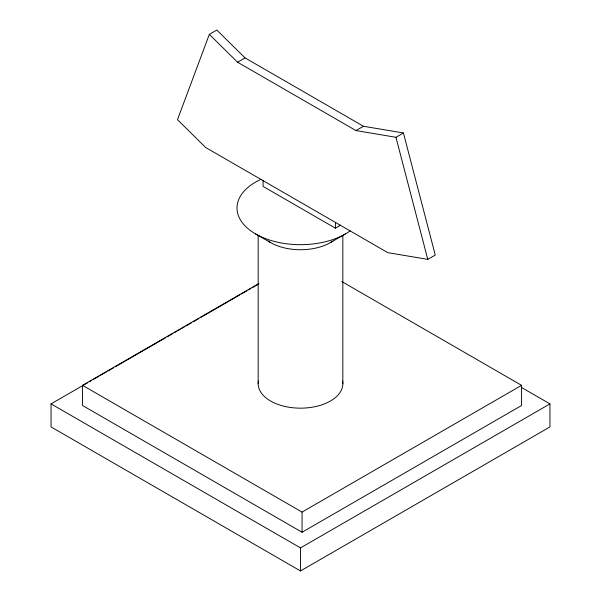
<?xml version="1.0" encoding="UTF-8"?>
<svg xmlns="http://www.w3.org/2000/svg" width="601" height="601" viewBox="0 0 601 601"><rect width="100%" height="100%" fill="white"/><g stroke="black" fill="none" stroke-linecap="round" stroke-linejoin="round"><path stroke-width="0.9" d="M209.336 34.37L177.49 119.682L205.707 147.523L387.81 252.66L427.777 259.369L435.259 255.049L403.421 132.971L363.447 126.255L245.035 57.891L216.818 30.05L209.336 34.37L237.553 62.211L355.965 130.575L395.939 137.291L403.421 132.971M237.553 62.211L245.035 57.891M355.965 130.575L363.447 126.255M263.08 180.646L263.08 186.408L335.426 228.177L340.662 225.15M341.894 281.606L521.578 385.339L521.578 405.502L302.055 532.246L82.54 405.502L82.54 385.339L258.971 283.477M521.518 387.465L549.953 403.887L549.953 426.928L300.5 570.95L51.047 426.928L51.047 403.887L87.611 382.777M89.233 381.838L91.675 380.425M93.298 379.494L98.985 376.203M100.607 375.272L106.302 371.981M107.925 371.042L113.612 367.759M115.234 366.82L165.613 337.739M167.243 336.8L172.93 333.517M174.553 332.578L176.994 331.174M178.617 330.234L180.24 329.295M181.87 328.356L184.304 326.952M185.927 326.012L191.614 322.729M193.244 321.79L198.931 318.507M200.554 317.568L239.559 295.046M241.181 294.107L246.868 290.824M248.498 289.885L250.933 288.48M252.563 287.541L258.25 284.258M330.437 242.579L345.402 233.939M82.54 385.339L302.055 512.082L521.578 385.339M51.047 403.887L300.5 547.909L549.953 403.887M255.598 233.939L270.563 242.579M395.939 137.291L427.777 259.369M342.833 235.607L342.833 383.723M335.426 222.415L335.426 228.177M302.055 512.082L302.055 532.246M300.5 547.909L300.5 570.95M258.167 235.607L258.167 383.723M332.924 241.009A42.333 24.438 0 0 1 268.076 241.009M350.143 230.874A63.503 36.661 0 0 1 255.545 233.909A63.503 36.661 0 0 1 261.022 179.301M342.57 380.989A42.333 24.438 0 0 1 300.5 408.162A42.333 24.438 0 0 1 258.43 380.989"/></g></svg>
